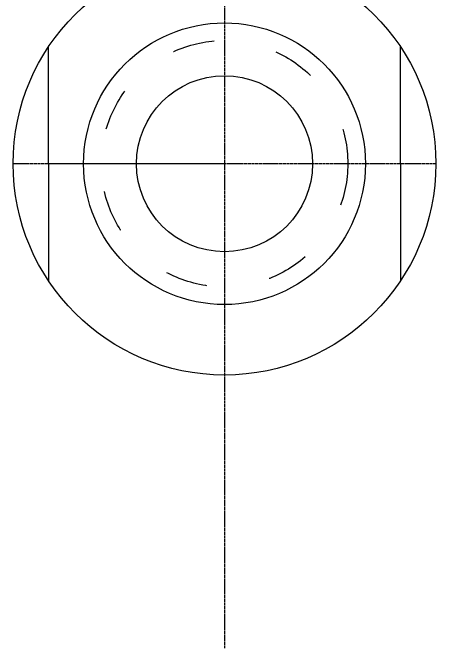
# Model space of a CAD drawing. Header units: inches. Extents: x 110 to 271, y -143 to 148.
# Drawn here: x 127.3 to 247.5, y -142.6 to 37.9 of the extents above; entities that cross this region are included whole.
import ezdxf

# ---------------------------------------------------------------- set-up
doc = ezdxf.new("R2010")
doc.units = ezdxf.units.IN
doc.header["$MEASUREMENT"] = 0
doc.linetypes.add('ACAD_ISO03W100', pattern=[30, 12, -18])
doc.linetypes.add('CENTER2', pattern=[1.125, 0.75, -0.125, 0.125, -0.125])

# ---------------------------------------------------------------- blocks, each defined once
blk = doc.blocks.new('*U2')
at = {"color": 0, "linetype": 'CENTER2', "transparency": 16777216}
blk.add_line((0, 55.86), (0, -222.5), dxfattribs=at)
blk = doc.blocks.new('*U3')
at = {"color": 0, "linetype": 'CENTER2', "transparency": 16777216}
blk.add_line((60.12, 0), (-60.12, 0), dxfattribs=at)

msp = doc.modelspace()

# ---------------------------------------------------------------- linework, layer by layer
for p, q in [((137.41538, -5.0154), (137.41538, 28.15085)), ((237.41538, -5.0154), (237.41538, 28.15085)), ((187.41538, -5.0154), (137.41538, -5.0154)), ((137.41538, -5.0154), (137.41538, -38.18164)), ((237.41538, -5.0154), (237.41538, -38.18164))]:
    msp.add_line(p, q)
for radius in [60, 40, 25]:
    msp.add_circle((187.41538, -5.0154), radius)
at = {"linetype": 'ACAD_ISO03W100'}
msp.add_circle((187.41538, -5.0154), 35, dxfattribs=at)

# ---------------------------------------------------------------- block references
at = {"linetype": 'CENTER2'}
for name, p in [('*U2', (187.41538, 79.8646)), ('*U3', (187.41538, -5.0154))]:
    msp.add_blockref(name, p, dxfattribs=at)

doc.saveas('drawing.dxf')
